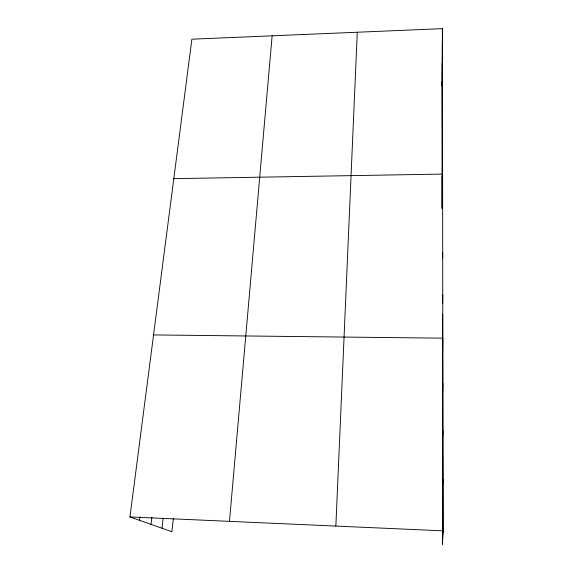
<?xml version="1.0" encoding="UTF-8"?>
<svg xmlns="http://www.w3.org/2000/svg" width="573" height="573" viewBox="0 0 573 573"><rect width="100%" height="100%" fill="white"/><g stroke="black" fill="none" stroke-linecap="round" stroke-linejoin="round"><path stroke-width="0.86" d="M442.07 85.728L442.42 28.65L191.891 39.186L129.956 516.939L171.864 531.715L173.333 518.565M442.363 77.942L442.463 63.037M442.406 112.895L442.506 98.685M442.449 149.13L442.557 135.679M442.313 208.063L442.6 174.077L173.812 178.654M442.643 257.957L442.7 252.965M442.643 303.626L442.75 294.73M442.643 349.451L442.8 338.17L153.557 334.926M442.736 390.836L442.857 383.387M442.786 436.605L442.915 430.488M442.843 484.264L442.979 479.587M335.857 526.078L357.287 32.231M442.42 28.65L443.044 530.834L442.428 544.35L442.413 530.161M229.479 521.358L272.139 35.812M161.994 528.234L163.126 518.458M151.028 524.367L151.881 517.283M139.518 520.313L139.962 516.774M129.956 516.939L443.044 530.834M442.327 44.193L442.521 208.701M442.643 314.212L442.9 533.936M442.206 63.109L442.37 208.142M442.643 456.33L442.736 537.653M442.098 81.359L442.227 208.708M442.564 530.577L442.571 541.184M442.07 175.975L442.098 208.708"/></g></svg>
